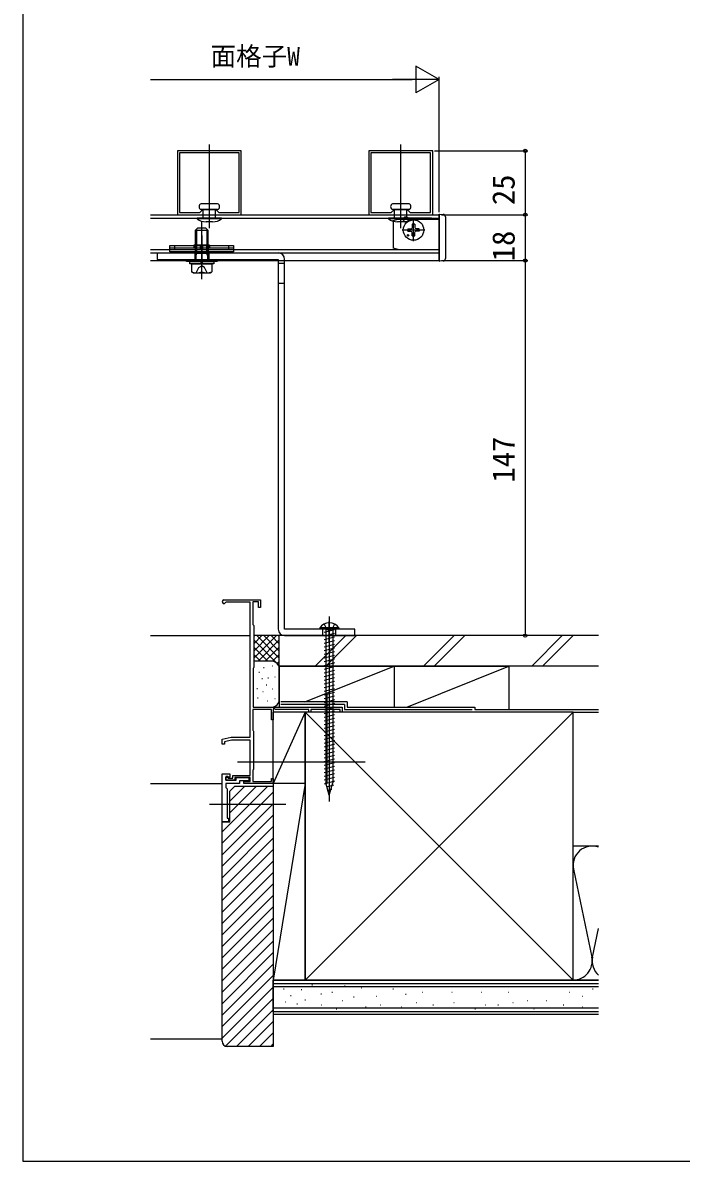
# Model space of a CAD drawing. Units: millimetres, scale not verified. Extents: x -525 to 525, y -783 to 778.
# Drawn here: x -525 to -267, y -782.7 to -336.5 of the extents above; entities that cross this region are included whole.
import ezdxf
from ezdxf.enums import TextEntityAlignment as Align

# ---------------------------------------------------------------- set-up
doc = ezdxf.new("R2010")
doc.units = ezdxf.units.MM
doc.header["$LTSCALE"] = 4
doc.header["$PDMODE"] = 32
doc.header["$PDSIZE"] = 2
for name, color, linetype in [('0-2_YKK_11', 7, 'Continuous'), ('0-3_YKK_11E', 7, 'Continuous'), ('0-4_YKK_12', 2, 'Continuous'), ('0-5_YKK_13', 4, 'Continuous'), ('0-7_YKK_D', 6, 'Continuous'), ('0-8_YKK_ZWAK', 7, 'Continuous'), ('0-9_YSS_K', 3, 'Continuous')]:
    doc.layers.add(name, color=color, linetype=linetype)
doc.styles.add('ＭＳ ゴシック', font='')
doc.styles.get('ＭＳ ゴシック').set_extended_font_data('MS Gothic')

msp = doc.modelspace()

# ---------------------------------------------------------------- linework, layer by layer
at = {"layer": '0-2_YKK_11'}
for points in [[(-439.404, -411.7), (-439.404, -386.7), (-464.402, -386.7), (-464.402, -411.7)], [(-440.204, -410.9), (-440.204, -387.5), (-463.602, -387.5), (-463.602, -410.9), (-455.602, -410.9), (-454.402, -409.7), (-449.402, -409.7), (-448.202, -410.9)], [(-364.404, -411.7), (-364.404, -386.7), (-389.402, -386.7), (-389.402, -411.7)], [(-365.204, -410.9), (-365.204, -387.5), (-388.602, -387.5), (-388.602, -410.9), (-380.602, -410.9), (-379.402, -409.7), (-374.402, -409.7), (-373.202, -410.9)]]:
    msp.add_lwpolyline(points, close=True, dxfattribs=at)
at = {"layer": '0-3_YKK_11E'}
for points in [[(-446.203, -562.7), (-431.903, -562.7), (-431.903, -565.7), (-432.703, -565.7), (-432.703, -563.5), (-434.903, -563.5), (-434.903, -572.3), (-434.703, -572.5), (-434.503, -572.7), (-434.503, -589.2), (-434.603, -589.373), (-434.703, -589.546), (-434.703, -604.7), (-399.903, -604.7), (-399.903, -606.7), (-400.603, -606.7), (-400.603, -605.6), (-412.203, -605.6), (-412.203, -606.7), (-412.903, -606.7), (-412.903, -605.6), (-426.003, -605.6), (-426.603, -605.254), (-426.903, -605.427), (-426.903, -609.7), (-427.603, -609.7), (-427.603, -605.6), (-434.803, -605.6), (-434.803, -613.754), (-434.703, -613.927), (-434.603, -614.1), (-434.603, -629.1), (-434.703, -629.273), (-434.803, -629.446), (-434.803, -633.9), (-427.603, -633.9), (-427.603, -632.7), (-426.903, -632.7), (-426.903, -634.7), (-438.403, -634.7)], [(-435.903, -616.5), (-435.903, -563.6), (-445.337, -563.6), (-445.596, -563.75)], [(-438.403, -634.7), (-438.403, -633.9), (-435.903, -633.9), (-435.903, -632.3), (-441.903, -632.3), (-441.903, -633.4), (-445.403, -633.4), (-445.403, -632.2), (-444.903, -632.2), (-444.503, -632.6), (-442.703, -632.6), (-442.703, -631.5), (-435.903, -631.5), (-435.903, -617.7), (-443.267, -617.7), (-445.903, -618.302), (-445.903, -619.2), (-446.903, -619.2), (-446.903, -617.3), (-443.403, -616.5), (-435.903, -616.5)]]:
    msp.add_lwpolyline(points, dxfattribs=at)
msp.add_lwpolyline([(-446.903, -649.7), (-446.903, -630.9), (-443.903, -630.9), (-443.903, -632.1), (-444.403, -632.1), (-444.603, -631.9), (-445.403, -631.9), (-445.403, -633.4), (-441.403, -633.4), (-441.403, -632.3), (-436.403, -632.3), (-436.403, -633.6), (-440.103, -633.6), (-440.103, -634.7), (-445.403, -634.7), (-445.403, -636.2), (-444.903, -636.7), (-444.903, -648.2), (-444.403, -648.2), (-444.403, -649.7)], close=True, dxfattribs=at)
msp.add_arc((-446.203, -563.4), 0.7, 90.00001, 330, dxfattribs=at)
at = {"layer": '0-4_YKK_12'}
for p, q in [((-451.903, -414.2), (-451.903, -384.2)), ((-376.903, -414.2), (-376.903, -384.2)), ((-451.903, -417), (-451.903, -404.9)), ((-376.903, -417), (-376.903, -404.9)), ((-475, -411.7), (-361.903, -411.7)), ((-475, -413.1), (-361.903, -413.1)), ((-371.902, -422.1), (-371.902, -413.3)), ((-361.903, -411.7), (-361.903, -429.7)), ((-367.502, -417.7), (-376.302, -417.7)), ((-454.903, -419.8), (-454.903, -429.8)), ((-475, -425.3), (-361.903, -425.3)), ((-475, -426.7), (-361.903, -426.7)), ((-475, -429.7), (-361.903, -429.7)), ((-404.903, -579.2), (-404.903, -571.19)), ((-444.403, -648.4), (-444.403, -648.7))]:
    msp.add_line(p, q, dxfattribs=at)
at = {"layer": '0-5_YKK_13'}
for p, q in [((-448.663, -407.4), (-455.143, -407.4)), ((-448.663, -409.7), (-455.143, -409.7)), ((-454.303, -413.1), (-454.303, -409.7)), ((-449.503, -413.1), (-449.503, -409.7)), ((-373.663, -407.4), (-380.143, -407.4)), ((-373.663, -409.7), (-380.143, -409.7)), ((-379.303, -413.1), (-379.303, -409.7)), ((-374.503, -413.1), (-374.503, -409.7)), ((-456.703, -413.1), (-456.703, -413.3)), ((-447.103, -413.1), (-456.703, -413.1)), ((-447.103, -413.3), (-456.703, -413.3)), ((-454.903, -437), (-454.903, -414.5)), ((-450.603, -414.5), (-453.203, -414.5)), ((-447.103, -413.1), (-447.103, -413.3)), ((-381.703, -413.1), (-381.703, -413.3)), ((-372.103, -413.1), (-381.703, -413.1)), ((-372.103, -413.3), (-381.703, -413.3)), ((-379.903, -414), (-377.903, -413.5)), ((-379.903, -414), (-379.903, -424.8)), ((-375.603, -414.5), (-378.203, -414.5)), ((-377.903, -413.5), (-361.903, -413.5)), ((-364.903, -413), (-372.903, -413)), ((-372.103, -413.1), (-372.103, -413.3)), ((-364.903, -413.5), (-364.903, -413)), ((-361.903, -411.5), (-361.748, -411.5)), ((-361.903, -411.5), (-360.35, -411.581)), ((-361.903, -412.499), (-361.903, -411.5)), ((-361.903, -428.901), (-361.903, -412.499)), ((-359.403, -412.58), (-359.403, -428.82)), ((-456.503, -417), (-457.403, -417.9)), ((-457.403, -417.9), (-457.403, -426.9)), ((-452.403, -417.9), (-457.403, -417.9)), ((-456.917, -417.414), (-456.917, -426.9)), ((-453.303, -417), (-456.503, -417)), ((-453.303, -417), (-452.403, -417.9)), ((-452.889, -417.414), (-452.889, -426.9)), ((-452.403, -426.9), (-452.403, -417.9)), ((-374.147, -417.2), (-373.039, -417.181)), ((-374.147, -418.2), (-373.039, -418.219)), ((-373.039, -417.181), (-372.522, -417.08)), ((-373.039, -418.219), (-372.522, -418.32)), ((-372.421, -416.563), (-372.522, -417.08)), ((-372.421, -418.837), (-372.522, -418.32)), ((-372.402, -415.455), (-372.421, -416.563)), ((-372.402, -419.945), (-372.421, -418.837)), ((-371.402, -415.455), (-371.382, -416.563)), ((-371.402, -419.945), (-371.382, -418.837)), ((-371.382, -416.563), (-371.282, -417.08)), ((-371.382, -418.837), (-371.282, -418.32)), ((-370.765, -417.181), (-371.282, -417.08)), ((-370.765, -418.219), (-371.282, -418.32)), ((-369.657, -417.2), (-370.765, -417.181)), ((-369.657, -418.2), (-370.765, -418.219)), ((-465.403, -425.3), (-465.403, -423.8)), ((-451.803, -423.6), (-458.003, -423.6)), ((-457.403, -423.6), (-457.403, -426.3)), ((-456.903, -426.3), (-456.903, -423.6)), ((-455.361, -425.3), (-455.361, -423.8)), ((-454.444, -425.3), (-454.444, -423.8)), ((-452.903, -426.3), (-452.903, -423.6)), ((-452.403, -423.6), (-452.403, -426.3)), ((-444.403, -423.8), (-444.403, -425.3)), ((-472.403, -426.7), (-472.403, -429.2)), ((-472.403, -426.7), (-424.903, -426.7)), ((-442.403, -424.8), (-467.403, -424.8)), ((-467.403, -425.3), (-442.403, -425.3)), ((-457.653, -426.7), (-457.653, -429.2)), ((-452.403, -426.9), (-457.403, -426.9)), ((-457.16, -427.742), (-457.403, -426.9)), ((-456.917, -426.9), (-457.16, -427.742)), ((-457.16, -427.742), (-457.16, -429.2)), ((-452.646, -427.742), (-452.889, -426.9)), ((-452.646, -427.742), (-452.403, -426.9)), ((-452.646, -427.742), (-452.646, -429.2)), ((-452.153, -426.7), (-452.153, -429.2)), ((-377.903, -425.3), (-379.903, -424.8)), ((-377.903, -425.3), (-361.903, -425.3)), ((-472.403, -429.2), (-424.903, -429.2)), ((-455.103, -431), (-459.603, -431)), ((-458.903, -431), (-458.903, -434.143)), ((-458.903, -431), (-450.903, -431)), ((-455.103, -431), (-455.103, -430)), ((-454.703, -430), (-454.703, -431)), ((-450.903, -431), (-450.903, -434.143)), ((-424.903, -429.2), (-424.903, -430.7)), ((-424.903, -430.7), (-424.903, -438.7)), ((-424.903, -430.7), (-422.403, -430.7)), ((-422.403, -430.7), (-422.403, -429.2)), ((-422.403, -438.7), (-422.403, -430.7)), ((-361.903, -429.9), (-361.753, -429.9)), ((-458.284, -434.5), (-458.903, -434.143)), ((-458.284, -434.5), (-451.521, -434.5)), ((-451.521, -434.5), (-450.903, -434.143)), ((-422.403, -438.7), (-424.903, -438.7)), ((-424.903, -438.7), (-424.903, -574.2)), ((-422.403, -574.2), (-422.403, -438.7)), ((-404.903, -569.2), (-404.903, -641.7)), ((-394.903, -574.2), (-422.403, -574.2)), ((-401.153, -574.2), (-408.653, -574.2)), ((-407.403, -576.7), (-407.403, -574.2)), ((-402.903, -574.355), (-406.903, -575.427)), ((-406.303, -574.2), (-406.303, -634.372)), ((-403.503, -574.2), (-403.503, -634.372)), ((-402.403, -576.7), (-402.403, -574.2)), ((-401.153, -573.691), (-401.153, -574.2)), ((-394.903, -576.7), (-394.903, -574.2)), ((-422.403, -576.7), (-394.903, -576.7)), ((-402.903, -575.805), (-406.903, -576.876)), ((-402.903, -577.254), (-406.903, -578.326)), ((-402.903, -578.703), (-406.903, -579.775)), ((-402.903, -580.153), (-406.903, -581.225)), ((-402.903, -581.602), (-406.903, -582.674)), ((-402.903, -583.052), (-406.903, -584.123)), ((-402.903, -584.501), (-406.903, -585.573)), ((-402.903, -585.95), (-406.903, -587.022)), ((-402.903, -587.4), (-406.903, -588.471)), ((-402.903, -588.849), (-406.903, -589.921)), ((-402.903, -590.298), (-406.903, -591.37)), ((-402.903, -591.748), (-406.903, -592.82)), ((-402.903, -593.197), (-406.903, -594.269)), ((-402.903, -594.647), (-406.903, -595.718)), ((-402.903, -596.096), (-406.903, -597.168)), ((-402.903, -597.545), (-406.903, -598.617)), ((-402.903, -598.995), (-406.903, -600.067)), ((-402.903, -600.444), (-406.903, -601.516)), ((-402.903, -601.894), (-406.903, -602.965)), ((-405.903, -599.7), (-405.903, -634.7)), ((-402.903, -603.343), (-406.903, -604.415)), ((-402.903, -604.792), (-406.903, -605.864)), ((-402.903, -606.242), (-406.903, -607.313)), ((-402.903, -607.691), (-406.903, -608.763)), ((-402.903, -609.14), (-406.903, -610.212)), ((-402.903, -610.59), (-406.903, -611.662)), ((-402.903, -612.039), (-406.903, -613.111)), ((-402.903, -613.489), (-406.903, -614.56)), ((-402.903, -614.938), (-406.903, -616.01)), ((-402.903, -616.387), (-406.903, -617.459)), ((-402.903, -617.837), (-406.903, -618.909)), ((-402.903, -619.286), (-406.903, -620.358)), ((-402.903, -620.736), (-406.903, -621.807)), ((-402.903, -622.185), (-406.903, -623.257)), ((-402.903, -623.634), (-406.903, -624.706)), ((-440.903, -626.2), (-390.903, -626.2)), ((-402.903, -625.084), (-406.903, -626.156)), ((-402.903, -626.533), (-406.903, -627.605)), ((-402.903, -627.982), (-406.903, -629.054)), ((-402.903, -629.432), (-406.903, -630.504)), ((-402.903, -630.881), (-406.903, -631.953)), ((-402.903, -632.331), (-406.903, -633.402)), ((-402.903, -633.78), (-406.903, -634.852)), ((-404.903, -639.2), (-406.303, -634.372)), ((-403.302, -635.337), (-406.183, -636.108)), ((-403.978, -636.967), (-405.643, -637.413)), ((-404.903, -639.2), (-403.503, -634.372)), ((-404.653, -638.597), (-405.102, -638.718)), ((-451.903, -642.7), (-421.903, -642.7))]:
    msp.add_line(p, q, dxfattribs=at)
for points in [[(-372.903, -413), (-372.927, -413.006), (-373, -413.024), (-373.121, -413.054), (-373.285, -413.095), (-373.488, -413.146), (-373.727, -413.206), (-373.995, -413.273), (-374.285, -413.345), (-374.59, -413.422), (-374.903, -413.5)], [(-458.003, -423.6), (-458.003, -423.8), (-458.003, -424.8)], [(-451.803, -423.6), (-451.803, -423.8), (-451.803, -424.8)], [(-459.603, -431), (-459.603, -430), (-455.103, -430)], [(-457.103, -434.5), (-456.053, -432.347), (-454.903, -431.736)], [(-452.703, -434.5), (-453.753, -432.347), (-454.903, -431.736)], [(-454.703, -430), (-450.203, -430), (-450.203, -431), (-454.703, -431)], [(-360.35, -429.819), (-361.903, -429.9), (-361.903, -428.901)], [(-401.153, -573.691), (-408.653, -573.691), (-408.653, -574.2)], [(-406.953, -572.191), (-406.048, -574.046), (-404.903, -574.655)], [(-402.853, -572.191), (-403.758, -574.046), (-404.903, -574.655)]]:
    msp.add_lwpolyline(points, dxfattribs=at)
for points in [[(-467.403, -423.8), (-442.403, -423.8), (-442.403, -426.3), (-467.403, -426.3)], [(-460.903, -430), (-460.903, -429.2), (-448.903, -429.2), (-448.903, -430)]]:
    msp.add_lwpolyline(points, close=True, dxfattribs=at)
for centre, radius in [((-371.902, -417.7), 4), ((-374.023, -419.821), 0.3)]:
    msp.add_circle(centre, radius, dxfattribs=at)
for centre, radius, start, end in [((-454.653, -408.55), 1.25, 113.09233, 246.90767), ((-449.153, -408.55), 1.25, 293.09233, 66.90767), ((-379.653, -408.55), 1.25, 113.09233, 246.90767), ((-374.153, -408.55), 1.25, 293.09233, 66.90767), ((-453.203, -408.796), 5.704, 232.15071, 270), ((-450.603, -408.796), 5.704, 270, 307.84929), ((-378.203, -408.796), 5.704, 232.15071, 270), ((-375.603, -408.796), 5.704, 270, 307.84929), ((-360.403, -412.58), 1, 0, 87), ((-371.902, -417.7), 2.3, 167.44414, 192.55586), ((-371.902, -417.7), 2.3, 77.44414, 102.55586), ((-371.902, -417.7), 2.3, 347.44414, 12.55586), ((-371.902, -417.7), 2.3, 257.44414, 282.55586), ((-424.903, -429.2), 2.5, 0, 90), ((-360.403, -428.82), 1, 273, 0), ((-456.903, -428.553), 5.947, 250.34714, 289.65286), ((-452.903, -428.553), 5.947, 250.34714, 289.65286), ((-422.403, -574.2), 2.5, 180, 270), ((-404.903, -576.227), 4.527, 34.06671, 145.93329)]:
    msp.add_arc(centre, radius, start, end, dxfattribs=at)
msp.add_point((-374.903, -413.5), dxfattribs=at)
at = {"layer": '0-7_YKK_D'}
for p, q in [((-361.903, -358.7), (-370.997, -353.45)), ((-370.997, -353.45), (-370.997, -363.95)), ((-475, -358.7), (-372.403, -358.7)), ((-361.903, -358.7), (-380.09, -358.7)), ((-361.903, -358.7), (-370.997, -363.95)), ((-361.903, -410.7), (-361.903, -357.7)), ((-363.704, -386.7), (-327.135, -386.7)), ((-328.135, -386.7), (-328.135, -411.7)), ((-360.903, -411.7), (-327.135, -411.7)), ((-360.903, -411.7), (-327.135, -411.7)), ((-328.135, -411.7), (-328.135, -429.7)), ((-360.903, -429.7), (-327.135, -429.7)), ((-360.903, -429.7), (-327.135, -429.7)), ((-328.135, -429.7), (-328.135, -576.7))]:
    msp.add_line(p, q, dxfattribs=at)
for centre in [(-328.135, -386.7), (-328.135, -411.7), (-328.135, -411.7), (-328.135, -429.7), (-328.135, -429.7), (-328.135, -576.7)]:
    msp.add_circle(centre, 0.637, dxfattribs=at)
at = {"layer": '0-8_YKK_ZWAK'}
msp.add_line((-525, 747.3), (-525, -782.7), dxfattribs=at)
msp.add_lwpolyline([(-525, -782.7), (525, -782.7), (525, 747.3)], dxfattribs=at)
at = {"layer": '0-9_YSS_K'}
for p, q in [((-475, -576.7), (-435.903, -576.7)), ((-424.503, -576.7), (-434.503, -576.7)), ((-434.503, -585.558), (-425.645, -576.7)), ((-434.503, -582.729), (-428.473, -576.7)), ((-434.503, -579.901), (-431.302, -576.7)), ((-434.503, -577.073), (-434.13, -576.7)), ((-434.503, -578.386), (-424.503, -588.386)), ((-433.36, -576.7), (-424.503, -585.558)), ((-432.816, -586.7), (-424.503, -578.386)), ((-430.532, -576.7), (-424.503, -582.729)), ((-427.704, -576.7), (-424.503, -579.901)), ((-424.875, -576.7), (-424.503, -577.073)), ((-424.503, -589.7), (-424.503, -576.7)), ((-299.403, -576.7), (-424.503, -576.7)), ((-410.46, -588.7), (-398.46, -576.7)), ((-394.218, -576.7), (-406.218, -588.7)), ((-368.034, -588.7), (-356.034, -576.7)), ((-363.791, -588.7), (-351.791, -576.7)), ((-325.608, -588.7), (-313.608, -576.7)), ((-321.365, -588.7), (-309.365, -576.7)), ((-434.503, -581.215), (-429.017, -586.7)), ((-434.503, -584.043), (-431.828, -586.718)), ((-429.988, -586.7), (-424.503, -581.215)), ((-427.177, -586.718), (-424.503, -584.043)), ((-427.503, -586.7), (-434.503, -586.7)), ((-427.308, -588.528), (-427.108, -588.528)), ((-425.297, -587.666), (-424.503, -586.872)), ((-424.503, -588.7), (-424.503, -604.7)), ((-424.503, -588.7), (-379.503, -588.7)), ((-414.503, -602.7), (-379.503, -588.7)), ((-379.503, -588.7), (-379.503, -604.7)), ((-379.503, -588.7), (-379.503, -604.7)), ((-379.503, -588.7), (-334.503, -588.7)), ((-374.503, -604.7), (-334.503, -588.7)), ((-334.503, -588.7), (-334.503, -605.7)), ((-432.502, -591.026), (-432.302, -591.026)), ((-430.646, -589.195), (-430.446, -589.195)), ((-428.977, -593.201), (-428.777, -593.201)), ((-426.306, -592.867), (-426.106, -592.867)), ((-424.503, -601.7), (-424.503, -589.7)), ((-433.286, -597.455), (-433.086, -597.455)), ((-431.313, -593.535), (-431.113, -593.535)), ((-429.58, -595.994), (-429.38, -595.994)), ((-427.308, -597.541), (-427.108, -597.541)), ((-432.982, -601.049), (-432.782, -601.049)), ((-430.98, -598.542), (-430.78, -598.542)), ((-429.31, -602.214), (-429.111, -602.214)), ((-426.306, -601.382), (-426.106, -601.382)), ((-414.403, -606.7), (-426.903, -606.7)), ((-426.903, -634.7), (-426.903, -606.7)), ((-414.403, -606.7), (-426.903, -634.7)), ((-379.503, -606.7), (-424.503, -606.7)), ((-397.903, -602.7), (-423.903, -602.7)), ((-398.903, -603.7), (-423.903, -603.7)), ((-414.403, -634.7), (-414.403, -606.7)), ((-414.403, -711.7), (-309.403, -606.7)), ((-414.403, -606.7), (-309.403, -711.7)), ((-334.503, -606.7), (-379.503, -606.7)), ((-347.903, -604.7), (-347.903, -605.7)), ((-347.903, -605.7), (-299.403, -605.7)), ((-309.403, -606.7), (-299.403, -606.7)), ((-475, -634.7), (-446.903, -634.7)), ((-446.903, -653.6), (-429.003, -635.7)), ((-446.903, -658.09), (-426.903, -638.09)), ((-443.903, -641.62), (-437.983, -635.7)), ((-443.903, -646.11), (-433.493, -635.7)), ((-414.403, -634.7), (-426.903, -634.7)), ((-414.403, -634.7), (-426.903, -711.7)), ((-414.403, -711.7), (-414.403, -634.7)), ((-446.903, -662.58), (-426.903, -642.58)), ((-446.903, -667.071), (-426.903, -647.071)), ((-446.903, -671.561), (-426.903, -651.561)), ((-446.903, -676.051), (-426.903, -656.051)), ((-299.403, -659.2), (-309.403, -659.2)), ((-446.903, -680.541), (-426.903, -660.541)), ((-446.903, -685.031), (-426.903, -665.031)), ((-309.245, -668.232), (-302.061, -702.668)), ((-446.903, -689.521), (-426.903, -669.521)), ((-446.903, -694.011), (-426.903, -674.011)), ((-446.903, -698.501), (-426.903, -678.501)), ((-446.903, -702.992), (-426.903, -682.992)), ((-446.903, -707.482), (-426.903, -687.482)), ((-301.745, -702.668), (-299.403, -691.442)), ((-446.903, -711.972), (-426.903, -691.972)), ((-446.903, -716.462), (-426.903, -696.462)), ((-446.903, -720.952), (-426.903, -700.952)), ((-446.903, -725.442), (-426.903, -705.442)), ((-446.903, -729.932), (-426.903, -709.932)), ((-299.403, -711.7), (-426.903, -711.7)), ((-426.903, -724.2), (-426.903, -711.7)), ((-299.403, -713.2), (-426.903, -713.2)), ((-411.719, -713.53), (-411.519, -713.53)), ((-398.922, -713.919), (-398.722, -713.919)), ((-309.403, -711.7), (-299.403, -711.7)), ((-446.903, -734.422), (-426.903, -714.422)), ((-426.903, -714.2), (-299.403, -714.2)), ((-422.787, -715.148), (-422.587, -715.148)), ((-420.111, -717.679), (-419.911, -717.679)), ((-415.91, -715.439), (-415.71, -715.439)), ((-408.211, -717.148), (-408.011, -717.148)), ((-403.863, -716.414), (-403.663, -716.414)), ((-395.414, -718.317), (-395.214, -718.317)), ((-392.295, -714.699), (-392.095, -714.699)), ((-388.204, -714.266), (-388.004, -714.266)), ((-386.556, -718.062), (-386.356, -718.062)), ((-379.963, -715.09), (-379.763, -715.09)), ((-375.018, -717.238), (-374.818, -717.238)), ((-368.425, -716.414), (-368.225, -716.414)), ((-363.48, -714.266), (-363.28, -714.266)), ((-356.955, -716.414), (-356.755, -716.414)), ((-351.186, -714.266), (-350.986, -714.266)), ((-345.417, -716.414), (-345.217, -716.414)), ((-340.472, -714.266), (-340.272, -714.266)), ((-334.703, -716.414), (-334.503, -716.414)), ((-327.285, -714.266), (-327.085, -714.266)), ((-318.219, -714.266), (-318.019, -714.266)), ((-310.802, -716.414), (-310.602, -716.414)), ((-305.857, -718.062), (-305.657, -718.062)), ((-301.736, -715.09), (-301.536, -715.09)), ((-445.575, -737.584), (-426.903, -718.913)), ((-299.403, -722.7), (-426.903, -722.7)), ((-422.072, -720.2), (-421.872, -720.2)), ((-417.59, -721.041), (-417.39, -721.041)), ((-414.448, -719.487), (-414.248, -719.487)), ((-410.94, -722.605), (-410.74, -722.605)), ((-407.984, -721.359), (-407.784, -721.359)), ((-399.743, -719.711), (-399.543, -719.711)), ((-395.603, -722.605), (-395.403, -722.605)), ((-390.677, -722.183), (-390.477, -722.183)), ((-384.908, -721.359), (-384.708, -721.359)), ((-376.666, -722.183), (-376.466, -722.183)), ((-370.897, -720.535), (-370.697, -720.535)), ((-364.304, -721.359), (-364.104, -721.359)), ((-356.131, -720.535), (-355.931, -720.535)), ((-343.768, -721.359), (-343.568, -721.359)), ((-338.823, -721.359), (-338.623, -721.359)), ((-333.054, -720.535), (-332.854, -720.535)), ((-327.285, -719.711), (-327.085, -719.711)), ((-319.868, -719.711), (-319.668, -719.711)), ((-313.274, -721.359), (-313.074, -721.359)), ((-305.857, -722.183), (-305.657, -722.183)), ((-441.2, -737.7), (-426.903, -723.403)), ((-299.403, -724.2), (-426.903, -724.2)), ((-299.403, -725.2), (-426.903, -725.2)), ((-402.215, -723.007), (-402.015, -723.007)), ((-347.889, -723.007), (-347.689, -723.007)), ((-324.813, -723.007), (-324.613, -723.007)), ((-436.71, -737.7), (-426.903, -727.893)), ((-475, -734.7), (-446.903, -734.7)), ((-432.22, -737.7), (-426.903, -732.383)), ((-427.73, -737.7), (-426.903, -736.873))]:
    msp.add_line(p, q, dxfattribs=at)
for points in [[(-299.403, -588.7), (-424.503, -588.7), (-424.503, -576.7)], [(-398.903, -603.7), (-398.903, -605.7), (-348.903, -605.7)], [(-397.903, -602.7), (-397.903, -604.7), (-347.903, -604.7)], [(-446.903, -735.7), (-446.903, -649.7), (-443.903, -649.7), (-443.903, -637.7), (-441.903, -635.7), (-426.903, -635.7)], [(-426.903, -635.7), (-426.903, -737.7), (-444.903, -737.7)], [(-414.403, -634.7), (-426.903, -634.7), (-426.903, -711.7), (-414.403, -711.7)]]:
    msp.add_lwpolyline(points, dxfattribs=at)
msp.add_lwpolyline([(-309.403, -711.7), (-309.403, -606.7), (-414.403, -606.7), (-414.403, -711.7)], close=True, dxfattribs=at)
for centre, radius, start, end in [((-427.503, -589.7), 3, 0, 90), ((-427.503, -601.7), 3, 270, 0), ((-301.903, -666.7), 7.5, 70.52868, 191.78353), ((-309.403, -704.2), 7.5, 270, 11.78353), ((-294.403, -704.2), 7.5, 168.21646, 228.18984), ((-444.903, -735.7), 2, 180.00002, 270)]:
    msp.add_arc(centre, radius, start, end, dxfattribs=at)

# ---------------------------------------------------------------- texts
at = {"layer": '0-7_YKK_D', "style": 'ＭＳ ゴシック'}
msp.add_text('面格子W', height=7.331, dxfattribs=at).set_placement((-451.401, -355.45), align=Align.BOTTOM_LEFT)
for s, p in [('25', (-329.635, -407.927)), ('18', (-329.635, -429.939)), ('147', (-329.635, -516.666))]:
    msp.add_text(s, height=8.798, rotation=90, dxfattribs=at).set_placement(p, align=Align.BOTTOM_LEFT)

doc.saveas('drawing.dxf')
